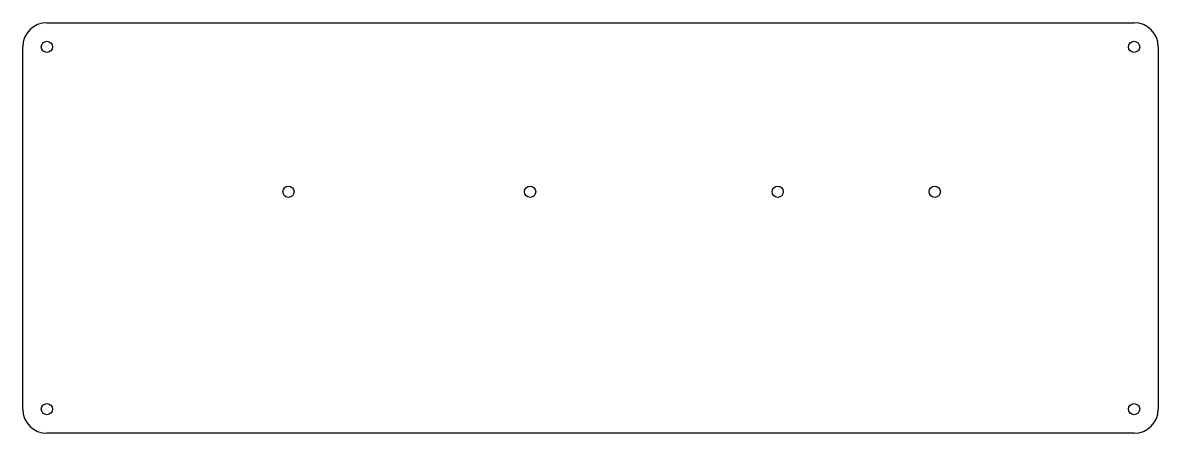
# Model space of a CAD drawing. Header units: metres. Extents: x -10 to 438, y -152 to 10.
import ezdxf

# ---------------------------------------------------------------- set-up
doc = ezdxf.new("R2010")
doc.units = ezdxf.units.M

msp = doc.modelspace()

# ---------------------------------------------------------------- linework, layer by layer
for p, q in [((0, 9.525), (428.625, 9.525)), ((-9.525, -142.875), (-9.525, 0)), ((438.15, 0), (438.15, -142.875)), ((428.625, -152.4), (0, -152.4))]:
    msp.add_line(p, q)
for centre in [(0, 0), (428.625, 0), (95.25, -57.15), (190.5, -57.15), (288.13125, -57.15), (350.04375, -57.15), (0, -142.875), (428.625, -142.875)]:
    msp.add_circle(centre, 2.2)
for centre, start, end in [((0, 0), 90, 180), ((428.625, 0), 0, 90), ((0, -142.875), 180, 270), ((428.625, -142.875), 270, 0)]:
    msp.add_arc(centre, 9.525, start, end)

doc.saveas('drawing.dxf')
